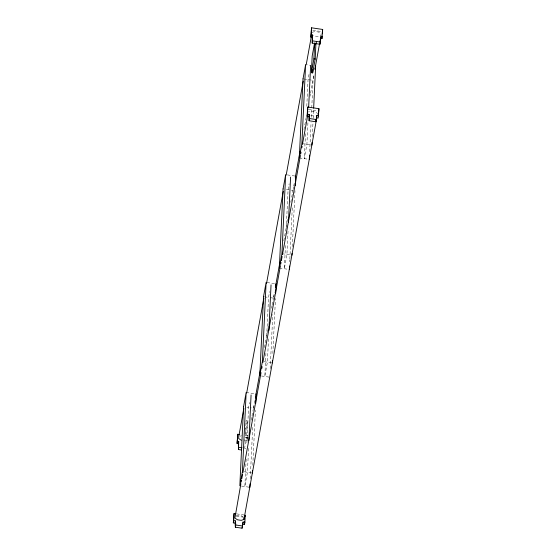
<?xml version="1.0" encoding="UTF-8"?>
<svg xmlns="http://www.w3.org/2000/svg" width="556" height="556" viewBox="0 0 556 556"><rect width="100%" height="100%" fill="white"/><g stroke="black" fill="none" stroke-linecap="round" stroke-linejoin="round"><path stroke-width="0.42" stroke-dasharray="2.78 2.08" d="M245.981 422.963L245.321 437.051L246.593 437.245L244.675 447.83M246.023 422.136L246.1 420.475L247.378 420.67L246.593 437.245M246.141 459.068L244.842 486.563L247.434 472.273L248.567 448.212M246.906 442.743L248.567 407.513L249.484 402.468M247.726 439.24L247.788 437.996L245.203 436.279M250.256 478.716L252.765 425.437M252.806 465.282L255.399 410.293M265.9 353.275L264.809 376.475L267.401 362.185L268.576 337.27M266.713 336.088L268.534 297.425L269.604 291.539M270.223 368.628L272.774 314.494M272.857 353.477L275.449 298.489M285.443 245.537L284.345 268.743L286.938 254.453L288.112 229.531M286.25 228.356L288.077 189.686L289.141 183.807M289.718 261.751L289.801 260.034M289.843 259.172L292.317 206.756M292.352 246.6L294.986 190.75M305.487 133.732L304.313 158.655L306.905 144.365L307.961 122.021M306.787 106.238L308.045 79.598L309.261 72.878M310.554 67.033L310.63 65.309L307.294 64.816M309.685 151.663L311.068 122.445M311.311 117.295L311.714 108.698M311.756 107.843L313.049 80.342L314.119 74.462M312.319 136.512L313.007 121.91M313.167 118.47L313.619 109.018M317.288 114.571L317.351 113.327L314.765 111.617L311.026 111.061L308.323 111.985M310.331 66.991L310.63 65.309M245.015 433.701L247.378 420.67M244.584 441.123L244.876 439.497M247.851 439.011L248.164 437.301M251.263 420.204L251.882 416.785M252.042 415.93L253.279 409.098M253.432 408.243L255.141 398.84M264.441 347.563L267.846 328.763M268.006 327.908L268.312 326.198M271.571 308.253L272.037 305.689M272.19 304.834L273.427 297.995M273.587 297.14L274.511 292.011M283.817 240.734L287.688 219.37M290.788 202.28L291.566 198.005M291.719 197.151L292.956 190.312M293.116 189.457L293.582 186.892M293.735 186.038L294.353 182.625M303.965 129.638L306.286 116.816M310.012 96.306L310.477 93.742M310.63 92.887L314.036 74.087M254.036 405.734L253.578 408.257L250.242 407.757M273.698 297.328L274.157 294.805M312.076 32.422L314.779 31.49L318.518 32.046L321.104 33.756L321.014 35.626L318.31 36.557L314.571 36.001L313.278 35.146M240.116 436.189L241.464 435.723M244.994 440.79L247.698 439.865M236.363 515.76L237.711 515.294L241.45 515.85L243.389 517.136M312.833 30.267L321.417 31.546M303.868 78.98L313.049 80.342M308.232 109.393L317.678 110.797M310.818 115.572L314.557 116.128M301.894 143.622L311.082 144.984M299.309 157.911L307.656 159.148M287.327 174.904L295.674 176.141M286.409 189.436L290.579 190.062M291.413 190.18L293.081 190.43M281.934 253.71L290.281 254.947M279.341 267.999L288.522 269.361M266.956 282.517L276.137 283.88M264.364 296.807L268.534 297.425M270.202 297.668L273.545 298.169M264.058 361.692L272.405 362.929M261.466 375.981L269.82 377.218M246.155 392.48L256.17 393.968M246.899 407.263L248.567 407.513M245.53 435.397L248.101 435.779M245.126 437.614L247.705 437.996M244.32 448.136L245.863 448.372M244.091 471.78L252.445 473.017M241.506 486.069L249.852 487.306M236.634 513.883L244.369 515.03M236.237 516.1L243.104 517.122"/><path stroke-width="0.83" d="M234.062 513.501L233.722 520.625L235.515 520.896L235.758 524.989L242.472 525.983L242.075 528.2L235.355 527.206L235.112 523.113L233.318 522.842L234.062 513.501L235.779 513.758M241.603 450.012L238.517 449.554L238.315 443.625L237.071 443.445L237.801 434.25L239.518 434.507M237.071 443.445L237.801 434.25M240.894 483.748L234.917 518.095L237.502 519.804L241.241 520.36L243.945 519.429L244.035 517.567M244.487 524.503L244.89 522.286L243.097 522.021L242.694 524.232L244.487 524.503L244.633 521.333M244.89 522.286L245.224 515.155L244.96 516.635M248.935 440.484L251.083 394.941M249.852 487.306L250.012 483.866M252.445 473.017L252.563 470.439M255.725 403.42L256.17 393.968M268.895 330.396L271.043 284.853M272.405 362.929L272.53 360.351M275.693 293.332L276.137 283.88L275.526 287.243M288.439 222.657L290.586 177.121M289.356 269.486L289.516 266.046M291.949 255.197L292.032 253.473M295.229 185.593L295.674 176.141M307.774 107.051L307.44 114.175L309.233 114.446L309.477 118.539L316.19 119.533L315.787 121.75L309.073 120.749L308.83 116.656L307.037 116.392L307.774 107.051L318.942 108.705L318.206 118.053L316.413 117.782L316.809 115.572L318.602 115.836M312.034 37.176L310.79 36.995L311.52 27.8L322.682 29.454L321.945 38.649L320.694 38.461L319.95 44.251L312.229 43.104L312.437 34.965L311.193 34.778L311.52 27.8M308.649 107.412L310.554 67.033M315.933 43.292L315.189 59.04L312.68 72.892L311.402 72.697L312.18 56.121L314.55 43.09M312.68 72.892L312.833 69.576M311.402 72.697L313.911 58.853L314.654 43.104M309.324 159.398L309.525 155.096M311.916 145.109L312.034 142.531M313.654 108.156L315.641 66.053L315.03 69.417M318.317 115.676L318.942 108.705M321.945 38.649L322.021 37.099M322.202 33.221L322.682 29.454M319.95 44.251L321.097 36.251L322.348 36.432M242.075 528.2L243.097 522.021M315.787 121.75L316.809 115.572M310.79 36.995L311.193 34.778M243.875 408.452L238.76 436.655L238.67 438.524L241.255 440.234M246.662 393.071L263.871 298.204M266.505 283.678L283.247 191.375M286.187 175.14L303.242 81.134M306.182 64.892L311.297 36.689M238.315 443.625L238.719 441.415L237.475 441.228M238.517 449.554L238.719 441.415M312.229 43.104L312.437 34.965M315.53 44.911L315.822 43.278M316.086 43.674L316.489 41.457L320.346 42.034M255.76 395.42L260.41 369.782M275.442 286.882L279.939 262.098M295.285 177.496L299.934 151.857M314.967 68.958L319.617 43.319M319.929 41.61L320.242 39.9M255.406 398.165L255.711 396.491M320.694 38.461L321.097 36.251M233.318 522.842L233.722 520.625M307.037 116.392L307.44 114.175M241.207 482.038L241.519 480.328M241.825 478.619L242.604 474.344M242.909 472.635L261.049 372.645M261.82 368.371L262.133 366.668M262.905 362.394L280.419 265.817M280.731 264.114L281.044 262.404M281.35 260.695L282.128 256.42M282.434 254.711L300.414 155.576M300.726 153.866L301.039 152.156M301.811 147.882L302.123 146.172M302.429 144.463L307.544 116.26M235.112 523.113L235.515 520.896M308.83 116.656L309.233 114.446M235.355 527.206L235.758 524.989M309.073 120.749L309.477 118.539M243.945 519.429L316.795 117.761M312.632 40.887L316.489 41.457M238.913 447.344L242.006 447.795M313.911 58.853L315.189 59.04M243.563 406.77L239.831 485.819L242.423 471.53L246.155 392.48L243.563 406.77M263.53 296.682L259.798 375.731L262.39 361.442L266.122 282.392L263.53 296.682M283.067 188.943L279.341 267.999L281.934 253.71L285.659 174.654L283.067 188.943M303.034 78.855L299.309 157.911L301.894 143.622L305.626 64.566L303.034 78.855"/></g></svg>
